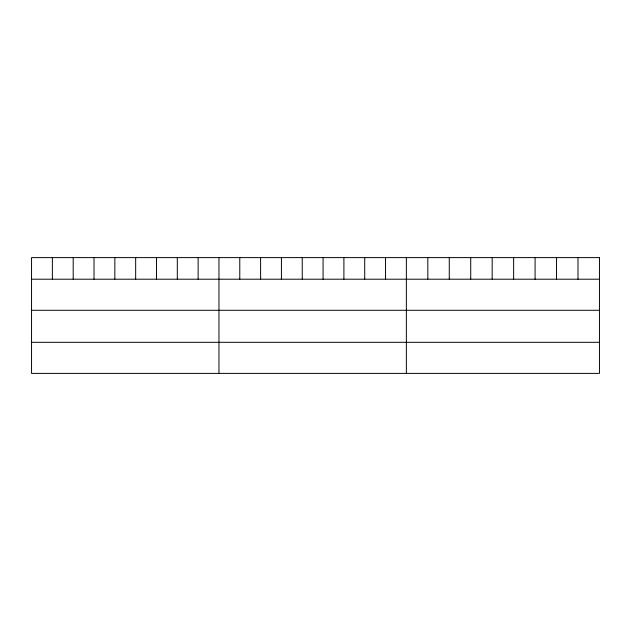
<?xml version="1.0" encoding="UTF-8"?>
<svg xmlns="http://www.w3.org/2000/svg" width="631" height="631" viewBox="0 0 631 631"><rect width="100%" height="100%" fill="white"/><g stroke="black" fill="none" stroke-linecap="round" stroke-linejoin="round"><path stroke-width="0.95" d="M31.55 279.202L599.45 279.202M31.55 310.286L599.45 310.286M31.55 342.31L599.45 342.31M577.996 257.606L577.996 279.202M556.542 257.606L556.542 279.202M535.088 257.606L535.088 279.202M513.634 257.606L513.634 279.202M492.18 257.606L492.18 279.202M470.726 257.606L470.726 279.202M449.272 257.606L449.272 279.202M427.818 257.606L427.818 279.202M406.364 257.606L406.364 373.394M385.541 257.606L385.541 279.202M364.718 257.606L364.718 279.202M343.895 257.606L343.895 279.202M323.072 257.606L323.072 279.202M302.249 257.606L302.249 279.202M281.426 257.606L281.426 279.202M260.603 257.606L260.603 279.202M239.78 257.606L239.78 279.202M218.957 257.606L218.957 373.394M198.134 257.606L198.134 279.202M177.311 257.606L177.311 279.202M156.488 257.606L156.488 279.202M135.665 257.606L135.665 279.202M114.842 257.606L114.842 279.202M94.019 257.606L94.019 279.202M73.196 257.606L73.196 279.202M52.373 257.606L52.373 279.202M599.45 257.606L31.55 257.606L31.55 373.394L599.45 373.394L599.45 257.606"/></g></svg>
